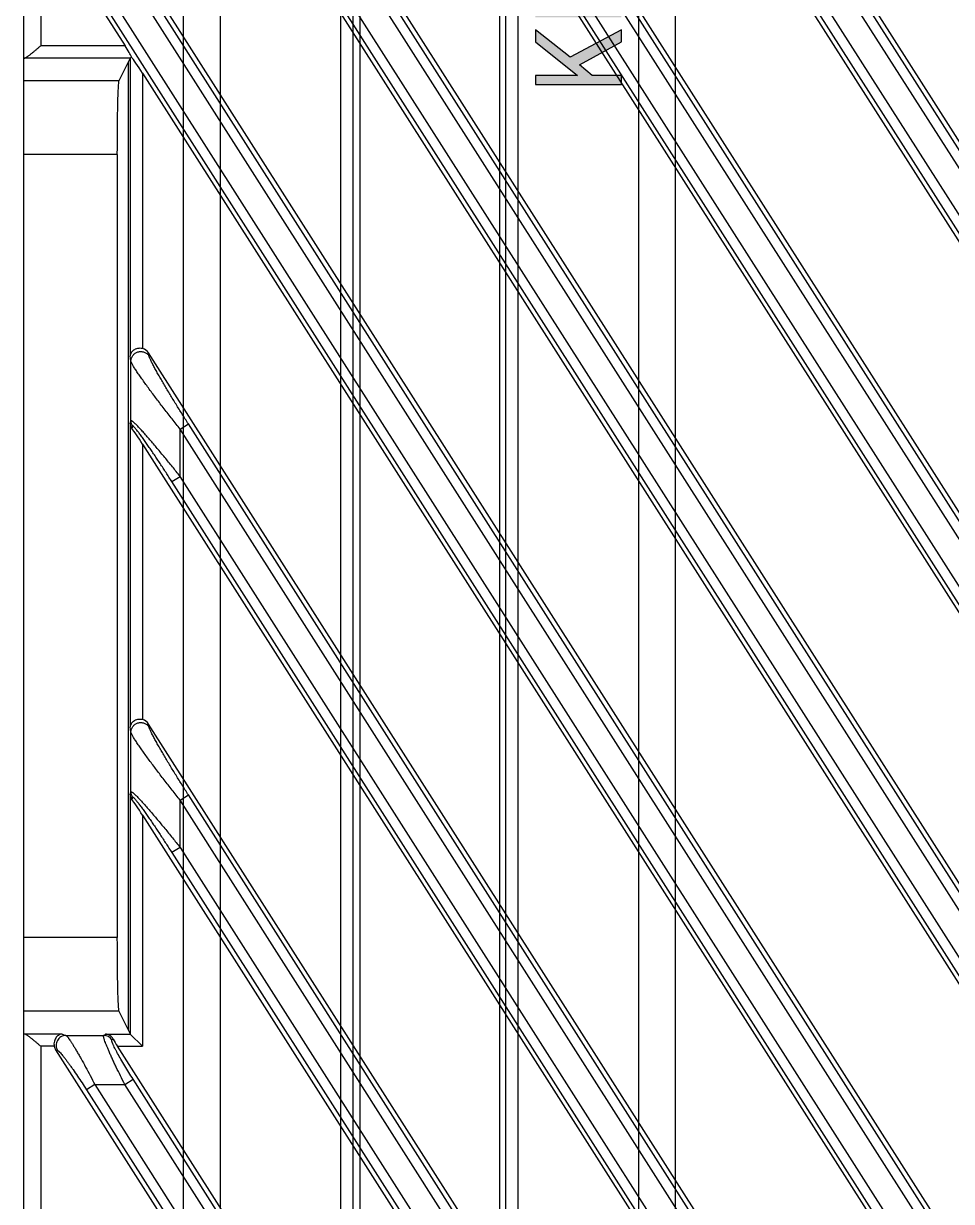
# Model space of a CAD drawing. Header units: millimetres. Extents: x 620 to 19791, y 2539 to 6969.
# Drawn here: x 14026.96 to 14064.67, y 4655.18 to 4703.04 of the extents above; entities that cross this region are included whole.
import ezdxf

# ---------------------------------------------------------------- set-up
doc = ezdxf.new("R2010")
doc.units = ezdxf.units.MM
doc.layers.add('02___PRT_ALL_AXES', color=7, linetype='Continuous')

# ---------------------------------------------------------------- blocks, each defined once
blk = doc.blocks.new('DTGFH')
at = {"color": 7, "linetype": 'Continuous'}
for p, q in [((8801.048, 4441.2), (8801.048, 4104.2)), ((8978.736, 4108.661), (8801.783, 4386.421)), ((8977.486, 4110.275), (8803.436, 4383.479)), ((8977.149, 4110.061), (8803.1, 4383.264)), ((8801.748, 4382.38), (8976.207, 4108.534)), ((8802.764, 4381.134), (8975.593, 4109.847)), ((8803.1, 4381.348), (8975.929, 4110.061)), ((8971.846, 4104.4), (8801.783, 4371.345)), ((8970.291, 4105.752), (8803.1, 4368.189)), ((8970.627, 4105.966), (8803.436, 4368.403)), ((8801.748, 4367.305), (8969.237, 4104.4)), ((8969.07, 4105.752), (8803.1, 4366.273)), ((8968.734, 4105.537), (8802.764, 4366.059)), ((8962.242, 4104.4), (8801.783, 4356.27)), ((8961.023, 4105.966), (8803.436, 4353.328)), ((8960.687, 4105.752), (8803.1, 4353.114)), ((8801.748, 4352.23), (8959.633, 4104.4)), ((8959.13, 4105.537), (8802.764, 4350.984)), ((8959.466, 4105.752), (8803.1, 4351.198)), ((8952.638, 4104.4), (8801.783, 4341.195)), ((8951.083, 4105.752), (8803.1, 4338.038)), ((8951.419, 4105.966), (8803.436, 4338.252)), ((8801.748, 4337.154), (8801.748, 4331.775)), ((8801.748, 4337.154), (8805.175, 4331.775)), ((8949.862, 4105.752), (8803.1, 4336.122)), ((8949.526, 4105.537), (8802.764, 4335.908)), ((8805.175, 4331.775), (8801.748, 4331.775)), ((8805.383, 4331.276), (8801.086, 4331.276)), ((8805.383, 4331.275), (8804.92, 4330.349)), ((8805.433, 4331.325), (8805.383, 4331.276)), ((8805.383, 4331.275), (8805.383, 4319.175)), ((8805.296, 4331.102), (8805.296, 4291.799)), ((8804.92, 4330.349), (8801.048, 4330.349)), ((8805.883, 4330.665), (8805.883, 4319.471)), ((8805.883, 4330.665), (8950.029, 4104.4)), ((8804.846, 4327.353), (8801.048, 4327.353)), ((8804.846, 4327.353), (8804.846, 4295.547)), ((8806.146, 4319.177), (8806.131, 4319.294)), ((8943.033, 4104.4), (8806.131, 4319.294)), ((8805.41, 4318.963), (8805.383, 4319.175)), ((8805.41, 4316.539), (8805.41, 4318.963)), ((8805.383, 4316.413), (8805.41, 4316.539)), ((8805.383, 4316.413), (8805.383, 4304.099)), ((8807.409, 4316.198), (8807.745, 4316.412)), ((8941.815, 4105.966), (8807.745, 4316.412)), ((8805.474, 4316.325), (8805.452, 4316.225)), ((8807.409, 4314.282), (8807.409, 4316.198)), ((8941.479, 4105.752), (8807.409, 4316.198)), ((8805.883, 4315.589), (8805.883, 4304.396)), ((8805.883, 4315.589), (8937.791, 4108.534)), ((8807.073, 4314.068), (8807.409, 4314.282)), ((8939.922, 4105.537), (8807.073, 4314.068)), ((8940.258, 4105.752), (8807.409, 4314.282)), ((8805.41, 4303.887), (8805.383, 4304.099)), ((8806.146, 4304.101), (8806.131, 4304.219)), ((8930.715, 4108.661), (8806.131, 4304.219)), ((8805.41, 4301.464), (8805.41, 4303.887)), ((8805.383, 4301.337), (8805.41, 4301.464)), ((8805.383, 4301.337), (8805.383, 4291.625)), ((8805.474, 4301.25), (8805.452, 4301.15)), ((8807.409, 4301.123), (8807.745, 4301.337)), ((8807.409, 4299.207), (8807.409, 4301.123)), ((8929.129, 4110.061), (8807.409, 4301.123)), ((8929.465, 4110.275), (8807.745, 4301.337)), ((8805.883, 4300.514), (8805.883, 4291.125)), ((8805.883, 4300.514), (8928.187, 4108.534)), ((8807.409, 4299.207), (8807.073, 4298.993)), ((8807.409, 4299.207), (8927.908, 4110.061)), ((8807.073, 4298.993), (8927.572, 4109.847)), ((8804.846, 4295.547), (8801.048, 4295.547)), ((8804.92, 4292.551), (8801.048, 4292.551)), ((8804.92, 4292.551), (8805.383, 4291.625)), ((8802.621, 4291.624), (8801.086, 4291.624)), ((8802.621, 4291.624), (8802.769, 4291.568)), ((8802.769, 4291.568), (8804.304, 4291.568)), ((8804.304, 4291.568), (8804.38, 4291.624)), ((8804.38, 4291.624), (8805.383, 4291.624)), ((8805.383, 4291.624), (8805.883, 4291.125)), ((8801.748, 4291.125), (8801.748, 4280.94)), ((8802.293, 4291.125), (8801.748, 4291.125)), ((8804.69, 4291.42), (8804.64, 4291.383)), ((8921.111, 4108.661), (8804.868, 4291.125)), ((8804.868, 4291.125), (8805.883, 4291.125)), ((8802.348, 4290.987), (8918.583, 4108.534)), ((8802.348, 4290.987), (8802.433, 4290.954)), ((8803.944, 4289.571), (8803.608, 4289.357)), ((8803.944, 4289.571), (8918.304, 4110.061)), ((8803.944, 4289.571), (8805.165, 4289.571)), ((8805.165, 4289.571), (8805.501, 4289.785)), ((8919.525, 4110.061), (8805.165, 4289.571)), ((8919.861, 4110.275), (8805.501, 4289.785)), ((8803.608, 4289.357), (8917.968, 4109.847))]:
    blk.add_line(p, q, dxfattribs=at)
for centre, radius, start, end in [((8805.806, 4316.541), 0.396, 180.208, 212.9741), ((8805.806, 4301.465), 0.396, 180.208, 212.9741), ((8804.302, 4291.167), 0.401, 32.5011, 89.7384)]:
    blk.add_arc(centre, radius, start, end, dxfattribs=at)
for centre, major_axis, ratio, start_param, end_param in [((8805.123, 4331.775), (-0.321, 0.499), 0.073624, -2.73781, -1.618026), ((8801.748, 4331.264), (0.7, 0), 0.052408, 2.812592, 3.141593), ((8805.883, 4331.275), (0.5, 0), 0.052408, 3.089233, 3.115413), ((8805.883, 4330.583), (-0.499, 0.789), 0.046753, -1.496981, -0.377197), ((8804.924, 4327.353), (0, 3), 0.026186, 0.05236, 1.570796), ((8805.796, 4319.073), (-0.052, 0.405), 0.97951, -1.123245, -0.349373), ((8805.883, 4315.508), (-0.499, 0.789), 0.046753, -1.496981, -0.460321), ((8805.796, 4303.998), (-0.052, 0.405), 0.97951, -1.123245, -0.349373), ((8805.883, 4300.433), (-0.499, 0.789), 0.046753, -1.496981, -0.460321), ((8804.924, 4295.547), (0, 3), 0.026186, -4.712389, -3.193953), ((8801.748, 4291.636), (0.7, 0), 0.052408, 3.141593, 3.470593), ((8805.883, 4291.626), (0.5, 0), 0.052408, -3.115413, -3.089233), ((8802.689, 4291.199), (0.378, -0.144), 0.989397, -2.587312, -2.214403), ((8804.92, 4291.125), (-0.321, 0.499), 0.073624, 0.892742, 1.523567)]:
    blk.add_ellipse(centre, major_axis=major_axis, ratio=ratio, start_param=start_param, end_param=end_param, dxfattribs=at)
for points, knots in [([(8801.086, 4331.276), (8801.09, 4331.276), (8801.097, 4331.278), (8801.11, 4331.283), (8801.123, 4331.288), (8801.143, 4331.299), (8801.171, 4331.315), (8801.206, 4331.338), (8801.244, 4331.364), (8801.299, 4331.405), (8801.372, 4331.462), (8801.462, 4331.535), (8801.556, 4331.613), (8801.652, 4331.693), (8801.716, 4331.748), (8801.748, 4331.775)], [0, 0, 0, 0, 0.013463, 0.028958, 0.046471, 0.065932, 0.110248, 0.160922, 0.216933, 0.277361, 0.408429, 0.549248, 0.696374, 0.84732, 1, 1, 1, 1]), ([(8805.883, 4319.471), (8805.848, 4319.479), (8805.779, 4319.487), (8805.679, 4319.477), (8805.59, 4319.449), (8805.516, 4319.407), (8805.458, 4319.356), (8805.416, 4319.298), (8805.39, 4319.238), (8805.384, 4319.195), (8805.383, 4319.175)], [0, 0, 0, 0, 0.160899, 0.314742, 0.456494, 0.584742, 0.700638, 0.806545, 0.905309, 1, 1, 1, 1]), ([(8805.41, 4318.963), (8805.41, 4318.984), (8805.414, 4319.025), (8805.429, 4319.087), (8805.455, 4319.145), (8805.489, 4319.198), (8805.532, 4319.245), (8805.582, 4319.285), (8805.637, 4319.317), (8805.697, 4319.34), (8805.76, 4319.353), (8805.825, 4319.356), (8805.888, 4319.349), (8805.95, 4319.332), (8806.008, 4319.306), (8806.062, 4319.271), (8806.108, 4319.228), (8806.134, 4319.194), (8806.146, 4319.177)], [0, 0, 0, 0, 0.061771, 0.123674, 0.185724, 0.247974, 0.310429, 0.373081, 0.435901, 0.498841, 0.561846, 0.62485, 0.687789, 0.750605, 0.813254, 0.8757, 0.937956, 1, 1, 1, 1]), ([(8807.409, 4316.198), (8807.3, 4316.336), (8807.083, 4316.611), (8806.816, 4316.955), (8806.606, 4317.228), (8806.454, 4317.43), (8806.305, 4317.628), (8806.161, 4317.823), (8806.023, 4318.012), (8805.892, 4318.193), (8805.771, 4318.366), (8805.677, 4318.503), (8805.609, 4318.606), (8805.563, 4318.676), (8805.523, 4318.741), (8805.487, 4318.8), (8805.457, 4318.852), (8805.437, 4318.891), (8805.425, 4318.918), (8805.418, 4318.935), (8805.413, 4318.95), (8805.411, 4318.959), (8805.41, 4318.963)], [0, 0, 0, 0, 0.154445, 0.30727, 0.382534, 0.456692, 0.529432, 0.600377, 0.669045, 0.734822, 0.796897, 0.854183, 0.880595, 0.905226, 0.927827, 0.94811, 0.965769, 0.980485, 0.986646, 0.991965, 0.996419, 1, 1, 1, 1]), ([(8807.745, 4316.412), (8807.661, 4316.545), (8807.493, 4316.811), (8807.286, 4317.143), (8807.124, 4317.408), (8807.005, 4317.604), (8806.888, 4317.798), (8806.774, 4317.99), (8806.664, 4318.177), (8806.559, 4318.36), (8806.46, 4318.535), (8806.382, 4318.676), (8806.324, 4318.784), (8806.285, 4318.859), (8806.249, 4318.929), (8806.217, 4318.994), (8806.19, 4319.052), (8806.171, 4319.096), (8806.16, 4319.127), (8806.153, 4319.146), (8806.149, 4319.162), (8806.146, 4319.172), (8806.146, 4319.177)], [0, 0, 0, 0, 0.147854, 0.294636, 0.367264, 0.439153, 0.510088, 0.579799, 0.647935, 0.714028, 0.777425, 0.83718, 0.86528, 0.891898, 0.916748, 0.939475, 0.959663, 0.976821, 0.984101, 0.990427, 0.995741, 1, 1, 1, 1]), ([(8805.383, 4316.413), (8805.383, 4316.396), (8805.387, 4316.364), (8805.401, 4316.315), (8805.422, 4316.268), (8805.441, 4316.239), (8805.452, 4316.225)], [0, 0, 0, 0, 0.23991, 0.484403, 0.736695, 1, 1, 1, 1]), ([(8807.409, 4314.282), (8807.306, 4314.412), (8807.1, 4314.669), (8806.841, 4314.986), (8806.634, 4315.235), (8806.482, 4315.418), (8806.332, 4315.595), (8806.185, 4315.765), (8806.065, 4315.903), (8805.972, 4316.008), (8805.905, 4316.083), (8805.84, 4316.154), (8805.778, 4316.221), (8805.719, 4316.284), (8805.663, 4316.342), (8805.611, 4316.394), (8805.564, 4316.44), (8805.522, 4316.478), (8805.491, 4316.505), (8805.469, 4316.522), (8805.455, 4316.531), (8805.443, 4316.539), (8805.433, 4316.544), (8805.425, 4316.546), (8805.42, 4316.547), (8805.417, 4316.547), (8805.415, 4316.546), (8805.412, 4316.543), (8805.41, 4316.541), (8805.41, 4316.539)], [0, 0, 0, 0, 0.163599, 0.325517, 0.405208, 0.483611, 0.560291, 0.634699, 0.706102, 0.740385, 0.773533, 0.805367, 0.835691, 0.864271, 0.890851, 0.915138, 0.936821, 0.955575, 0.97109, 0.977548, 0.983108, 0.987753, 0.991491, 0.994362, 0.995508, 0.996494, 0.997369, 0.998198, 1, 1, 1, 1]), ([(8807.073, 4314.068), (8806.995, 4314.191), (8806.877, 4314.375), (8806.719, 4314.618), (8806.6, 4314.799), (8806.482, 4314.978), (8806.364, 4315.155), (8806.247, 4315.328), (8806.132, 4315.497), (8806.037, 4315.634), (8805.962, 4315.74), (8805.907, 4315.817), (8805.854, 4315.891), (8805.802, 4315.962), (8805.752, 4316.029), (8805.704, 4316.092), (8805.658, 4316.15), (8805.617, 4316.202), (8805.579, 4316.247), (8805.55, 4316.279), (8805.529, 4316.3), (8805.516, 4316.312), (8805.505, 4316.321), (8805.495, 4316.328), (8805.488, 4316.331), (8805.483, 4316.333), (8805.48, 4316.333), (8805.478, 4316.332), (8805.476, 4316.33), (8805.475, 4316.328), (8805.474, 4316.326), (8805.474, 4316.325)], [0, 0, 0, 0, 0.15694, 0.235083, 0.312792, 0.389889, 0.466133, 0.541222, 0.614757, 0.686184, 0.720877, 0.754726, 0.78758, 0.819246, 0.849499, 0.878053, 0.90457, 0.928641, 0.949798, 0.96753, 0.974953, 0.981338, 0.986644, 0.990849, 0.993984, 0.99519, 0.9962, 0.997085, 0.997946, 0.99889, 1, 1, 1, 1]), ([(8805.883, 4304.396), (8805.848, 4304.404), (8805.779, 4304.412), (8805.679, 4304.401), (8805.59, 4304.373), (8805.516, 4304.331), (8805.458, 4304.28), (8805.416, 4304.223), (8805.39, 4304.162), (8805.384, 4304.12), (8805.383, 4304.099)], [0, 0, 0, 0, 0.160899, 0.314742, 0.456494, 0.584742, 0.700638, 0.806545, 0.905309, 1, 1, 1, 1]), ([(8805.41, 4303.887), (8805.41, 4303.908), (8805.414, 4303.95), (8805.429, 4304.011), (8805.455, 4304.069), (8805.489, 4304.123), (8805.532, 4304.17), (8805.582, 4304.21), (8805.637, 4304.242), (8805.697, 4304.265), (8805.76, 4304.278), (8805.825, 4304.281), (8805.888, 4304.274), (8805.95, 4304.257), (8806.008, 4304.23), (8806.062, 4304.195), (8806.108, 4304.152), (8806.134, 4304.119), (8806.146, 4304.101)], [0, 0, 0, 0, 0.061771, 0.123674, 0.185724, 0.247974, 0.310429, 0.373081, 0.435901, 0.498841, 0.561846, 0.62485, 0.687789, 0.750605, 0.813254, 0.8757, 0.937956, 1, 1, 1, 1]), ([(8807.745, 4301.337), (8807.661, 4301.47), (8807.493, 4301.735), (8807.286, 4302.068), (8807.124, 4302.333), (8807.005, 4302.529), (8806.888, 4302.723), (8806.774, 4302.914), (8806.664, 4303.102), (8806.559, 4303.284), (8806.46, 4303.46), (8806.382, 4303.601), (8806.324, 4303.708), (8806.285, 4303.784), (8806.249, 4303.854), (8806.217, 4303.919), (8806.19, 4303.977), (8806.171, 4304.021), (8806.16, 4304.051), (8806.153, 4304.071), (8806.149, 4304.087), (8806.146, 4304.097), (8806.146, 4304.101)], [0, 0, 0, 0, 0.147854, 0.294636, 0.367264, 0.439153, 0.510088, 0.579799, 0.647935, 0.714028, 0.777425, 0.83718, 0.86528, 0.891898, 0.916748, 0.939475, 0.959663, 0.976821, 0.984101, 0.990427, 0.995741, 1, 1, 1, 1]), ([(8807.409, 4301.123), (8807.3, 4301.26), (8807.083, 4301.535), (8806.816, 4301.879), (8806.606, 4302.153), (8806.454, 4302.354), (8806.305, 4302.553), (8806.161, 4302.747), (8806.023, 4302.936), (8805.892, 4303.118), (8805.771, 4303.29), (8805.677, 4303.427), (8805.609, 4303.53), (8805.563, 4303.601), (8805.523, 4303.666), (8805.487, 4303.725), (8805.457, 4303.777), (8805.437, 4303.816), (8805.425, 4303.843), (8805.418, 4303.86), (8805.413, 4303.874), (8805.411, 4303.883), (8805.41, 4303.887)], [0, 0, 0, 0, 0.154445, 0.30727, 0.382534, 0.456692, 0.529432, 0.600377, 0.669045, 0.734822, 0.796897, 0.854183, 0.880595, 0.905226, 0.927827, 0.94811, 0.965769, 0.980485, 0.986646, 0.991965, 0.996419, 1, 1, 1, 1]), ([(8805.383, 4301.337), (8805.383, 4301.321), (8805.387, 4301.288), (8805.401, 4301.24), (8805.422, 4301.193), (8805.441, 4301.164), (8805.452, 4301.15)], [0, 0, 0, 0, 0.23991, 0.484403, 0.736695, 1, 1, 1, 1]), ([(8805.41, 4301.464), (8805.41, 4301.466), (8805.412, 4301.468), (8805.415, 4301.47), (8805.417, 4301.471), (8805.42, 4301.471), (8805.425, 4301.471), (8805.433, 4301.468), (8805.443, 4301.463), (8805.455, 4301.456), (8805.469, 4301.446), (8805.491, 4301.429), (8805.522, 4301.403), (8805.564, 4301.364), (8805.611, 4301.319), (8805.663, 4301.267), (8805.719, 4301.209), (8805.778, 4301.146), (8805.84, 4301.078), (8805.905, 4301.007), (8805.972, 4300.932), (8806.065, 4300.827), (8806.185, 4300.69), (8806.332, 4300.519), (8806.482, 4300.342), (8806.634, 4300.16), (8806.841, 4299.911), (8807.1, 4299.593), (8807.306, 4299.336), (8807.409, 4299.207)], [0, 0, 0, 0, 0.001802, 0.002631, 0.003505, 0.004492, 0.005637, 0.008508, 0.012246, 0.016891, 0.02245, 0.028908, 0.044423, 0.063177, 0.08486, 0.109148, 0.135728, 0.164311, 0.194635, 0.226473, 0.259618, 0.293906, 0.36531, 0.43972, 0.516405, 0.594809, 0.674501, 0.836416, 1, 1, 1, 1]), ([(8805.474, 4301.25), (8805.474, 4301.251), (8805.475, 4301.253), (8805.476, 4301.255), (8805.478, 4301.256), (8805.48, 4301.257), (8805.483, 4301.257), (8805.488, 4301.256), (8805.495, 4301.252), (8805.505, 4301.246), (8805.516, 4301.236), (8805.529, 4301.224), (8805.55, 4301.203), (8805.579, 4301.171), (8805.617, 4301.127), (8805.658, 4301.075), (8805.704, 4301.017), (8805.752, 4300.954), (8805.802, 4300.886), (8805.854, 4300.815), (8805.907, 4300.741), (8805.962, 4300.664), (8806.037, 4300.558), (8806.132, 4300.421), (8806.247, 4300.252), (8806.364, 4300.079), (8806.482, 4299.903), (8806.6, 4299.724), (8806.719, 4299.543), (8806.877, 4299.299), (8806.995, 4299.116), (8807.073, 4298.993)], [0, 0, 0, 0, 0.001109, 0.002054, 0.002915, 0.0038, 0.00481, 0.006015, 0.00915, 0.013355, 0.018661, 0.025046, 0.032468, 0.050201, 0.071359, 0.095434, 0.12195, 0.150509, 0.180759, 0.212432, 0.245283, 0.279136, 0.313831, 0.385261, 0.458794, 0.533887, 0.610129, 0.687226, 0.764934, 0.843073, 1, 1, 1, 1]), ([(8801.748, 4291.125), (8801.716, 4291.153), (8801.652, 4291.207), (8801.556, 4291.287), (8801.462, 4291.365), (8801.372, 4291.439), (8801.299, 4291.495), (8801.244, 4291.536), (8801.206, 4291.563), (8801.171, 4291.586), (8801.143, 4291.602), (8801.123, 4291.612), (8801.11, 4291.618), (8801.097, 4291.622), (8801.09, 4291.624), (8801.086, 4291.624)], [0, 0, 0, 0, 0.15268, 0.303625, 0.450751, 0.591571, 0.722639, 0.783067, 0.839077, 0.889751, 0.934068, 0.953529, 0.971042, 0.986537, 1, 1, 1, 1]), ([(8802.621, 4291.624), (8802.599, 4291.623), (8802.555, 4291.615), (8802.491, 4291.588), (8802.43, 4291.547), (8802.375, 4291.49), (8802.329, 4291.417), (8802.296, 4291.329), (8802.281, 4291.229), (8802.286, 4291.16), (8802.293, 4291.125)], [0, 0, 0, 0, 0.097849, 0.199639, 0.307763, 0.424549, 0.552098, 0.691689, 0.842452, 1, 1, 1, 1]), ([(8802.769, 4291.568), (8802.734, 4291.568), (8802.663, 4291.558), (8802.565, 4291.515), (8802.482, 4291.448), (8802.418, 4291.362), (8802.379, 4291.262), (8802.368, 4291.155), (8802.385, 4291.049), (8802.414, 4290.984), (8802.433, 4290.954)], [0, 0, 0, 0, 0.124391, 0.249104, 0.374164, 0.499476, 0.624882, 0.750199, 0.875262, 1, 1, 1, 1]), ([(8802.769, 4291.568), (8802.771, 4291.567), (8802.775, 4291.565), (8802.785, 4291.558), (8802.798, 4291.546), (8802.815, 4291.528), (8802.835, 4291.505), (8802.857, 4291.477), (8802.891, 4291.432), (8802.938, 4291.364), (8802.999, 4291.271), (8803.068, 4291.163), (8803.142, 4291.041), (8803.221, 4290.907), (8803.304, 4290.763), (8803.422, 4290.555), (8803.574, 4290.277), (8803.759, 4289.93), (8803.882, 4289.692), (8803.944, 4289.571)], [0, 0, 0, 0, 0.002908, 0.006345, 0.014866, 0.025629, 0.038626, 0.053816, 0.071144, 0.111919, 0.160312, 0.215626, 0.277142, 0.344147, 0.41595, 0.491884, 0.653614, 0.824513, 1, 1, 1, 1]), ([(8805.165, 4289.571), (8805.105, 4289.689), (8804.987, 4289.923), (8804.845, 4290.214), (8804.738, 4290.441), (8804.662, 4290.603), (8804.592, 4290.757), (8804.528, 4290.903), (8804.47, 4291.038), (8804.419, 4291.162), (8804.376, 4291.271), (8804.347, 4291.353), (8804.328, 4291.41), (8804.317, 4291.447), (8804.308, 4291.478), (8804.302, 4291.506), (8804.299, 4291.526), (8804.298, 4291.539), (8804.298, 4291.547), (8804.298, 4291.554), (8804.3, 4291.561), (8804.302, 4291.566), (8804.304, 4291.568)], [0, 0, 0, 0, 0.1821, 0.359386, 0.444611, 0.526614, 0.604641, 0.677893, 0.745543, 0.806749, 0.860681, 0.906559, 0.926262, 0.943705, 0.958835, 0.971609, 0.982014, 0.986337, 0.990086, 0.99328, 0.995954, 1, 1, 1, 1]), ([(8804.69, 4291.42), (8804.673, 4291.452), (8804.631, 4291.508), (8804.553, 4291.571), (8804.469, 4291.611), (8804.409, 4291.623), (8804.38, 4291.624)], [0, 0, 0, 0, 0.280656, 0.535957, 0.773317, 1, 1, 1, 1]), ([(8805.501, 4289.785), (8805.442, 4289.877), (8805.328, 4290.059), (8805.163, 4290.33), (8805.01, 4290.588), (8804.895, 4290.793), (8804.813, 4290.945), (8804.761, 4291.045), (8804.723, 4291.123), (8804.697, 4291.179), (8804.68, 4291.217), (8804.666, 4291.251), (8804.655, 4291.281), (8804.645, 4291.308), (8804.639, 4291.331), (8804.635, 4291.349), (8804.634, 4291.363), (8804.634, 4291.371), (8804.636, 4291.376), (8804.637, 4291.38), (8804.639, 4291.382), (8804.64, 4291.383)], [0, 0, 0, 0, 0.178963, 0.35385, 0.520013, 0.671843, 0.740324, 0.802617, 0.857753, 0.882337, 0.904778, 0.924974, 0.94283, 0.958273, 0.971251, 0.981752, 0.989832, 0.993022, 0.995709, 0.997985, 1, 1, 1, 1]), ([(8802.433, 4290.954), (8802.437, 4290.953), (8802.447, 4290.947), (8802.463, 4290.936), (8802.481, 4290.921), (8802.501, 4290.902), (8802.524, 4290.878), (8802.559, 4290.841), (8802.608, 4290.785), (8802.671, 4290.708), (8802.74, 4290.619), (8802.815, 4290.521), (8802.894, 4290.413), (8802.977, 4290.298), (8803.094, 4290.132), (8803.244, 4289.913), (8803.426, 4289.639), (8803.547, 4289.452), (8803.608, 4289.357)], [0, 0, 0, 0, 0.007283, 0.01684, 0.028705, 0.042847, 0.059201, 0.077685, 0.120655, 0.170946, 0.227725, 0.290184, 0.357567, 0.429174, 0.504361, 0.663147, 0.829654, 1, 1, 1, 1])]:
    blk.add_open_spline(points, degree=3, knots=knots, dxfattribs=at)
blk = doc.blocks.new('*U116')
blk.add_blockref('DTGFH', (-9101.048, -4276.2))
blk = doc.blocks.new('*U117')
at = {"color": 0, "linetype": 'ByBlock', "lineweight": -2, "transparency": 16777216}
blk.add_blockref('*U116', (0, 675), dxfattribs=at)
blk = doc.blocks.new('ryfhgjmb')
at = {"lineweight": 5, "true_color": 0xf26722}
h = blk.add_hatch(color=30, dxfattribs=at)
h.dxf.hatch_style = 1
h.paths.add_polyline_path([(6907.434, 3326.344), (6908.363, 3324.631), (6908.859, 3324.631), (6907.744, 3326.716), (6908.859, 3328.131), (6908.363, 3328.131), (6907, 3326.418), (6907, 3328.131), (6906.628, 3328.131), (6906.628, 3324.631), (6907, 3324.631), (6907, 3325.823)])
h.paths.add_polyline_path([(6909.727, 3328.131), (6909.355, 3328.131), (6909.355, 3324.631), (6911.586, 3324.631), (6911.586, 3325.078), (6909.727, 3325.078)])
h.paths.add_polyline_path([(6912.454, 3326.94), (6912.516, 3327.238), (6912.64, 3327.461), (6912.826, 3327.61), (6913.074, 3327.684), (6913.632, 3327.684), (6913.88, 3327.61), (6914.065, 3327.461), (6914.127, 3327.238), (6914.499, 3327.238), (6914.437, 3327.61), (6914.189, 3327.908), (6913.942, 3328.057), (6913.632, 3328.131), (6913.074, 3328.131), (6912.764, 3328.057), (6912.516, 3327.908), (6912.268, 3327.61), (6912.144, 3327.312), (6912.082, 3326.94), (6912.082, 3325.823), (6912.144, 3325.45), (6912.268, 3325.153), (6912.516, 3324.855), (6912.764, 3324.706), (6913.074, 3324.631), (6913.632, 3324.631), (6913.942, 3324.706), (6914.189, 3324.855), (6914.437, 3325.153), (6914.499, 3325.525), (6914.127, 3325.525), (6914.065, 3325.301), (6913.88, 3325.153), (6913.632, 3325.078), (6913.074, 3325.078), (6912.826, 3325.153), (6912.64, 3325.301), (6912.516, 3325.525), (6912.454, 3325.823)])
h.paths.add_polyline_path([(6917.474, 3326.94), (6917.412, 3327.312), (6917.288, 3327.61), (6917.04, 3327.908), (6916.793, 3328.057), (6916.483, 3328.131), (6915.987, 3328.131), (6915.677, 3328.057), (6915.429, 3327.908), (6915.181, 3327.61), (6915.057, 3327.312), (6914.995, 3326.94), (6914.995, 3325.823), (6915.057, 3325.45), (6915.181, 3325.153), (6915.429, 3324.855), (6915.677, 3324.706), (6915.987, 3324.631), (6916.483, 3324.631), (6916.793, 3324.706), (6917.04, 3324.855), (6917.288, 3325.153), (6917.412, 3325.45), (6917.474, 3325.823)])
h.paths.add_polyline_path([(6915.367, 3326.94), (6915.429, 3327.238), (6915.553, 3327.461), (6915.739, 3327.61), (6915.987, 3327.684), (6916.483, 3327.684), (6916.731, 3327.61), (6916.917, 3327.461), (6917.04, 3327.238), (6917.102, 3326.94), (6917.102, 3325.823), (6917.04, 3325.525), (6916.917, 3325.301), (6916.731, 3325.153), (6916.483, 3325.078), (6915.987, 3325.078), (6915.739, 3325.153), (6915.553, 3325.301), (6915.429, 3325.525), (6915.367, 3325.823)], flags=16)
h.paths.add_polyline_path([(6920.015, 3326.493), (6920.201, 3326.791), (6920.263, 3327.014), (6920.263, 3327.312), (6920.201, 3327.535), (6920.015, 3327.833), (6919.768, 3328.057), (6919.458, 3328.131), (6917.97, 3328.131), (6917.97, 3324.631), (6919.458, 3324.631), (6919.768, 3324.706), (6920.015, 3324.929), (6920.201, 3325.227), (6920.263, 3325.45), (6920.263, 3325.823), (6920.201, 3326.046), (6920.015, 3326.344), (6919.892, 3326.418)])
h.paths.add_polyline_path([(6918.342, 3326.642), (6918.342, 3327.684), (6919.52, 3327.684), (6919.706, 3327.61), (6919.83, 3327.461), (6919.892, 3327.238), (6919.892, 3327.089), (6919.83, 3326.865), (6919.706, 3326.716), (6919.52, 3326.642)], flags=16)
h.paths.add_polyline_path([(6918.342, 3326.195), (6919.52, 3326.195), (6919.706, 3326.121), (6919.83, 3325.972), (6919.892, 3325.748), (6919.892, 3325.525), (6919.83, 3325.301), (6919.706, 3325.153), (6919.52, 3325.078), (6918.342, 3325.078)], flags=16)
h.paths.add_polyline_path([(6926.213, 3328.131), (6925.842, 3328.131), (6924.974, 3325.078), (6924.106, 3328.131), (6923.734, 3328.131), (6924.726, 3324.631), (6925.222, 3324.631)])
h.paths.add_polyline_path([(6927.391, 3327.684), (6927.701, 3327.759), (6927.949, 3327.759), (6928.259, 3327.684), (6928.445, 3327.535), (6928.569, 3327.312), (6928.569, 3327.163), (6928.445, 3326.865), (6926.709, 3325.004), (6926.709, 3324.631), (6928.94, 3324.631), (6928.94, 3325.004), (6927.205, 3325.004), (6928.755, 3326.642), (6928.879, 3326.865), (6928.94, 3327.163), (6928.94, 3327.312), (6928.879, 3327.61), (6928.631, 3327.908), (6928.383, 3328.057), (6928.011, 3328.131), (6927.763, 3328.131), (6927.329, 3328.057), (6927.081, 3327.908), (6926.833, 3327.61), (6926.771, 3327.312), (6927.081, 3327.312), (6927.205, 3327.535)])
h.paths.add_polyline_path([(6932.597, 3327.014), (6932.411, 3327.014), (6933.341, 3324.631), (6933.527, 3324.631)])
h.paths.add_polyline_path([(6940.531, 3327.461), (6940.717, 3327.61), (6940.964, 3327.684), (6941.522, 3327.684), (6941.77, 3327.61), (6941.956, 3327.461), (6942.018, 3327.238), (6942.39, 3327.238), (6942.328, 3327.61), (6942.08, 3327.908), (6941.832, 3328.057), (6941.522, 3328.131), (6940.964, 3328.131), (6940.655, 3328.057), (6940.407, 3327.908), (6940.159, 3327.61), (6940.035, 3327.312), (6939.973, 3326.94), (6939.973, 3325.823), (6940.035, 3325.45), (6940.159, 3325.153), (6940.407, 3324.855), (6940.655, 3324.706), (6940.964, 3324.631), (6941.522, 3324.631), (6941.832, 3324.706), (6942.08, 3324.855), (6942.328, 3325.153), (6942.39, 3325.525), (6942.018, 3325.525), (6941.956, 3325.301), (6941.77, 3325.153), (6941.522, 3325.078), (6940.964, 3325.078), (6940.717, 3325.153), (6940.531, 3325.301), (6940.407, 3325.525), (6940.345, 3325.823), (6940.345, 3326.94), (6940.407, 3327.238)])
h.paths.add_polyline_path([(6939.477, 3328.131), (6939.105, 3328.131), (6939.105, 3326.716), (6937.37, 3326.716), (6937.37, 3328.131), (6936.998, 3328.131), (6936.998, 3324.631), (6937.37, 3324.631), (6937.37, 3326.27), (6939.105, 3326.27), (6939.105, 3324.631), (6939.477, 3324.631)])
h.paths.add_polyline_path([(6946.047, 3327.014), (6945.861, 3327.014), (6946.79, 3324.631), (6946.976, 3324.631)])
h.paths.add_polyline_path([(6953.732, 3328.131), (6953.36, 3328.131), (6953.36, 3324.631), (6955.592, 3324.631), (6955.592, 3325.078), (6953.732, 3325.078)])
h.paths.add_polyline_path([(6952.555, 3327.908), (6952.307, 3328.057), (6951.997, 3328.131), (6951.439, 3328.131), (6951.129, 3328.057), (6950.881, 3327.908), (6950.633, 3327.61), (6950.509, 3327.312), (6950.447, 3326.94), (6950.447, 3325.823), (6950.509, 3325.45), (6950.633, 3325.153), (6950.881, 3324.855), (6951.129, 3324.706), (6951.439, 3324.631), (6951.997, 3324.631), (6952.307, 3324.706), (6952.555, 3324.855), (6952.802, 3325.153), (6952.864, 3325.525), (6952.493, 3325.525), (6952.431, 3325.301), (6952.245, 3325.153), (6951.997, 3325.078), (6951.439, 3325.078), (6951.191, 3325.153), (6951.005, 3325.301), (6950.881, 3325.525), (6950.819, 3325.823), (6950.819, 3326.94), (6950.881, 3327.238), (6951.005, 3327.461), (6951.191, 3327.61), (6951.439, 3327.684), (6951.997, 3327.684), (6952.245, 3327.61), (6952.431, 3327.461), (6952.493, 3327.238), (6952.864, 3327.238), (6952.802, 3327.61)])
h.paths.add_polyline_path([(6963.897, 3327.908), (6963.649, 3328.057), (6963.215, 3328.131), (6963.091, 3328.131), (6962.657, 3328.057), (6962.409, 3327.908), (6962.161, 3327.61), (6962.099, 3327.312), (6962.409, 3327.312), (6962.533, 3327.535), (6962.719, 3327.684), (6963.029, 3327.759), (6963.277, 3327.759), (6963.587, 3327.684), (6963.773, 3327.535), (6963.897, 3327.312), (6963.897, 3327.163), (6963.773, 3326.865), (6963.649, 3326.716), (6963.277, 3326.567), (6963.029, 3326.567), (6963.029, 3326.27), (6963.277, 3326.27), (6963.649, 3326.195), (6963.835, 3326.046), (6963.959, 3325.748), (6963.959, 3325.45), (6963.897, 3325.301), (6963.773, 3325.153), (6963.649, 3325.078), (6963.339, 3325.004), (6962.967, 3325.004), (6962.657, 3325.078), (6962.533, 3325.153), (6962.409, 3325.301), (6962.347, 3325.45), (6962.037, 3325.45), (6962.099, 3325.227), (6962.223, 3325.004), (6962.409, 3324.855), (6962.657, 3324.706), (6962.905, 3324.631), (6963.401, 3324.631), (6963.649, 3324.706), (6963.897, 3324.855), (6964.083, 3325.004), (6964.207, 3325.227), (6964.269, 3325.45), (6964.269, 3325.748), (6964.207, 3326.046), (6964.083, 3326.27), (6963.773, 3326.418), (6964.021, 3326.642), (6964.145, 3326.865), (6964.207, 3327.163), (6964.207, 3327.312), (6964.145, 3327.61)])
h.paths.add_polyline_path([(6961.542, 3328.131), (6961.17, 3328.131), (6960.302, 3325.078), (6959.434, 3328.131), (6959.062, 3328.131), (6960.054, 3324.631), (6960.55, 3324.631)])
at = {"color": 30, "linetype": 'Continuous', "true_color": 0xf26722}
for p, q in [((6005.128, 3342.431), (7001.628, 3342.431)), ((6005.128, 3340.931), (7001.628, 3340.931)), ((6058.086, 3336.031), (6969.27, 3336.031)), ((6058.471, 3335.531), (6968.885, 3335.531)), ((6058.471, 3329.331), (6968.885, 3329.331)), ((6058.086, 3328.831), (6969.27, 3328.831)), ((6907, 3328.131), (6906.628, 3328.131)), ((6906.628, 3328.131), (6906.628, 3324.631)), ((6908.363, 3328.131), (6907, 3326.418)), ((6907, 3326.418), (6907, 3328.131)), ((6907.744, 3326.716), (6908.859, 3328.131)), ((6908.859, 3328.131), (6908.363, 3328.131)), ((6908.859, 3324.631), (6907.744, 3326.716)), ((6907, 3325.823), (6907.434, 3326.344)), ((6907.434, 3326.344), (6908.363, 3324.631)), ((6907, 3324.631), (6907, 3325.823)), ((6906.628, 3324.631), (6907, 3324.631)), ((6908.363, 3324.631), (6908.859, 3324.631)), ((6005.128, 3323.931), (7001.628, 3323.931)), ((6005.128, 3322.431), (7001.628, 3322.431))]:
    blk.add_line(p, q, dxfattribs=at)
at = {"layer": '02___PRT_ALL_AXES', "color": 30, "linetype": 'Continuous', "true_color": 0xf26722}
for p, q in [((6968.718, 3335.271), (6027.638, 3335.271)), ((6968.718, 3329.592), (6027.638, 3329.592))]:
    blk.add_line(p, q, dxfattribs=at)
blk = doc.blocks.new('ryfh')
at = {"rotation": 90}
blk.add_blockref('ryfhgjmb', (11616.058, -2205.714), dxfattribs=at)

msp = doc.modelspace()

# ---------------------------------------------------------------- block references
for name, p in [('*U117', (14326.96016, 3971.56341)), ('ryfh', (5759.83352, -0.35097))]:
    msp.add_blockref(name, p)

doc.saveas('drawing.dxf')
